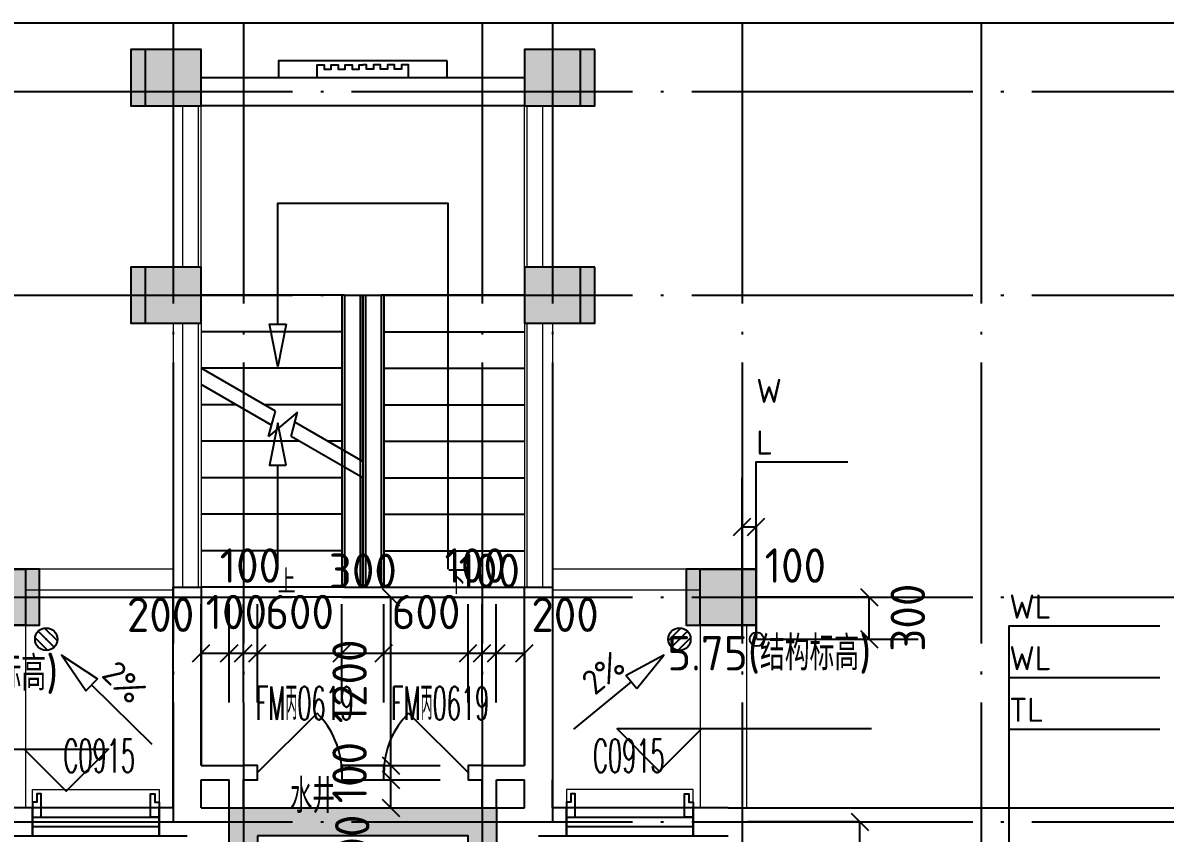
# Model space of a CAD drawing. Header units: millimetres. Extents: x -133666 to 880576, y -269375 to 86941.
# Drawn here: x -49374 to -41246, y -106671 to -100900 of the extents above; entities that cross this region are included whole.
import ezdxf
from ezdxf.enums import TextEntityAlignment as Align

# ---------------------------------------------------------------- set-up
doc = ezdxf.new("R2010")
doc.units = ezdxf.units.MM
doc.header["$LTSCALE"] = 1000
doc.linetypes.add('DASH', pattern=[0.35, 0.25, -0.1])
doc.linetypes.add('DOTE', pattern=[2.42, 2, -0.2, 0.02, -0.2])
doc.layers.get('0').update_dxf_attribs({"linetype": 'CONTINUOUS'})
doc.layers.add('0看线', color=9, linetype='CONTINUOUS', lineweight=0)
for name, color, linetype in [('0铝板', 34, 'CONTINUOUS'), ('0门窗套', 47, 'CONTINUOUS'), ('AXIS_轴线_A', 1, 'DOTE'), ('COLU_柱墙_A', 2, 'CONTINUOUS'), ('DIM_标注_A', 3, 'CONTINUOUS'), ('DIM_标高_A', 3, 'CONTINUOUS'), ('DIM_符号_A', 3, 'CONTINUOUS'), ('EQU_厨卫设备_A', 6, 'CONTINUOUS'), ('HATCH_通用填充_A', 251, 'CONTINUOUS'), ('M门窗标号', 1, 'CONTINUOUS'), ('PUB_DIM', 3, 'CONTINUOUS'), ('STAIR_楼电梯_A', 9, 'CONTINUOUS'), ('TEXT_房间名称_A', 6, 'CONTINUOUS'), ('VPIPE-雨水', 4, 'DASH'), ('WALL_填充墙_A', 2, 'CONTINUOUS'), ('WIN_门窗_A', 4, 'CONTINUOUS')]:
    doc.layers.add(name, color=color, linetype=linetype)
doc.styles.add('_TCH_DIM', font='SIMPLEX.shx', dxfattribs={"width": 0.7, "bigfont": 'GBCBIG.shx'})
doc.styles.add('_中哲汉字字母', font='ZZ中哲字母', dxfattribs={"width": 0.7, "bigfont": 'ZZ中哲汉字'})
doc.styles.add('CADReader_TextStyle', font='tssdeng.shx', dxfattribs={"height": 0.2, "bigfont": 'gbcbig.shx'})

# ---------------------------------------------------------------- blocks, each defined once
blk = doc.blocks.new('mct-tl')
at = {"layer": '0门窗套'}
blk.add_lwpolyline([(60, 0), (60, -166.7), (30, -166.7), (30, -106.7), (0, -106.7), (0, 0), (60, 0)], dxfattribs=at)
blk = doc.blocks.new('hgjjujsg')
at = {"layer": '0看线'}
for points in [[(5580, -396.7), (5580, -200), (6480, -200), (6480, -396.7)], [(10280, -396.7), (10280, -200), (9380, -200), (9380, -396.7)]]:
    blk.add_lwpolyline(points, dxfattribs=at)
at = {"layer": '0门窗套', "xscale": -1, "rotation": 180}
for p in [(5580, -396.7), (9380, -396.7)]:
    blk.add_blockref('mct-tl', p, dxfattribs=at)
at = {"layer": '0门窗套', "rotation": 180}
for p in [(6480, -396.7), (10280, -396.7)]:
    blk.add_blockref('mct-tl', p, dxfattribs=at)
blk = doc.blocks.new('tgueuiisyeuuw')
at = {"layer": 'HATCH_通用填充_A'}
h = blk.add_hatch(color=256, dxfattribs=at)
h.dxf.hatch_style = 1
h.paths.add_polyline_path([(2740, -1590), (2740, -1990), (3140, -1990), (3140, -1590)])
at = {"layer": '0看线'}
for p, q in [((240, -1590), (240, -440)), ((310, -1590), (310, -440)), ((420, -1590), (420, -440)), ((440, -1590), (440, -440)), ((2740, -1590), (2740, -440)), ((2760, -1590), (2760, -440)), ((2870, -1590), (2870, -440)), ((2940, -1590), (2940, -440)), ((240, -1990), (240, -3870)), ((310, -3870), (310, -1990)), ((420, -3870), (420, -1990)), ((440, -1990), (440, -3870)), ((2740, -1990), (2740, -3870)), ((2760, -3870), (2760, -1990)), ((2870, -3870), (2870, -1990)), ((2940, -1990), (2940, -3870)), ((-810, -3740), (240, -3740)), ((2940, -3740), (3990, -3740)), ((-810, -3890), (240, -3890)), ((2940, -3890), (3990, -3890))]:
    blk.add_line(p, q, dxfattribs=at)
for points in [[(-1140, -4140), (-1140, -5440)], [(-810, -4140), (-810, -5440)], [(3990, -4140), (3990, -5440)], [(4320, -4140), (4320, -5440)]]:
    blk.add_lwpolyline(points, dxfattribs=at)
at = {"layer": '0铝板'}
for points in [[(990, -120), (2190, -120), (2190, -240), (990, -240), (990, -120)], [(1265, -240), (1265, -150), (1315, -150), (1315, -180), (1365, -180), (1365, -150), (1415, -150), (1415, -180), (1465, -180), (1465, -150), (1515, -150), (1515, -180), (1565, -180), (1565, -150), (1590, -150)], [(1915, -240), (1915, -150), (1865, -150), (1865, -180), (1815, -180), (1815, -150), (1765, -150), (1765, -180), (1715, -180), (1715, -150), (1665, -150), (1665, -180), (1615, -180), (1615, -150), (1590, -150)]]:
    blk.add_lwpolyline(points, dxfattribs=at)
at = {"layer": 'COLU_柱墙_A', "linetype": 'Continuous'}
for points in [[(440, -40), (440, -440), (40, -440), (40, -40), (440, -40)], [(3140, -40), (3140, -440), (2740, -440), (2740, -40), (3140, -40)], [(440, -1590), (440, -1990), (40, -1990), (40, -1590), (440, -1590)], [(3140, -1590), (3140, -1990), (2740, -1990), (2740, -1590), (3140, -1590)], [(-810, -4140), (-810, -3740), (-1210, -3740), (-1210, -4140), (-810, -4140)], [(4390, -4140), (4390, -3740), (3990, -3740), (3990, -4140), (4390, -4140)]]:
    blk.add_lwpolyline(points, dxfattribs=at)
at = {"layer": 'STAIR_楼电梯_A'}
for p, q in [((440, -1790), (1460, -1790)), ((1460, -1790), (500, -1790)), ((1440, -1790), (1440, -3870)), ((1460, -1790), (1460, -3870)), ((1720, -1790), (1460, -1790)), ((1570, -1790), (1570, -3870)), ((1610, -1790), (1570, -1790)), ((1590, -2974.2), (1590, -1790)), ((1590, -1790), (1590, -3870)), ((1590, -2974.2), (1590, -1790)), ((1590, -1790), (1590, -2974.2)), ((1590, -1790), (1590, -3870)), ((1610, -1790), (1610, -3870)), ((1720, -1790), (2740, -1790)), ((1720, -1790), (1720, -3870)), ((1730, -1790), (2680, -1790)), ((1740, -1790), (1740, -3870)), ((1440, -2050), (440, -2050)), ((1740, -2050), (2740, -2050)), ((1440, -2310), (440, -2310)), ((1740, -2310), (2740, -2310)), ((2212.1, -2615.1), (2740, -2310.3)), ((2238.9, -2715.1), (2740, -2425.8)), ((1440, -2570), (440, -2570)), ((1740, -2570), (2290.2, -2570)), ((2490.2, -2570), (2740, -2570)), ((2100.6, -2794.9), (2054.4, -2622.6)), ((2054.4, -2622.6), (2260.5, -2795.5)), ((2260.5, -2795.5), (2212.1, -2615.1)), ((1590, -2974.2), (2073.8, -2694.9)), ((1440, -2830), (440, -2830)), ((1590, -3089.7), (2100.6, -2794.9)), ((1740, -2830), (1839.8, -2830)), ((2039.8, -2830), (2740, -2830)), ((1440, -3090), (440, -3090)), ((1590, -3870), (1590, -3089.7)), ((1590, -3870), (1590, -3089.7)), ((1590, -3089.7), (1590, -3870)), ((1740, -3090), (2740, -3090)), ((1440, -3350), (440, -3350)), ((1740, -3350), (2740, -3350)), ((1440, -3610), (440, -3610)), ((1740, -3610), (2740, -3610)), ((1460, -3870), (440, -3870)), ((1720, -3870), (1460, -3870)), ((1720, -3870), (2740, -3870))]:
    blk.add_line(p, q, dxfattribs=at)
at = {"layer": 'WALL_填充墙_A', "linetype": 'Continuous'}
blk.add_lwpolyline([(2740, -440), (2740, -240), (440, -240), (440, -440), (2740, -440)], dxfattribs=at)
blk = doc.blocks.new('h54j54j45j4m')
at = {"layer": 'TEXT_房间名称_A', "style": '_中哲汉字字母', "width": 0.7}
blk.add_text('水井', height=240, dxfattribs=at).set_placement((-286658.8, 324364.1))
blk = doc.blocks.new('554y54y')
at = {"layer": 'M门窗标号', "style": '_TCH_DIM', "width": 0.494118}
for s, p in [('FM丙0619', (-286902.8, 325026.1)), ('FM丙0619', (-285940.3, 325026.1)), ('C0915', (-288270.4, 324652.5)), ('C0915', (-284501.9, 324652.5))]:
    blk.add_text(s, height=238, dxfattribs=at).set_placement(p)
blk = doc.blocks.new('A$C2E3860E6')
at = {"layer": 'HATCH_通用填充_A'}
h = blk.add_hatch(color=256, dxfattribs=at)
h.dxf.hatch_style = 1
h.paths.add_polyline_path([(39600, 200), (40000, 200), (40000, 0), (39400, 0), (39400, 850), (39600, 850)])
h.paths.add_polyline_path([(46600, 200), (46200, 200), (46200, 0), (46800, 0), (46800, 850), (46600, 850)])
h.paths.add_polyline_path([(22400, 200), (22800, 200), (22800, 0), (22200, 0), (22200, 850), (22400, 850)])
h.paths.add_polyline_path([(29400, 200), (29000, 200), (29000, 0), (29600, 0), (29600, 850), (29400, 850)])
h.paths.add_polyline_path([(41950, 15750), (41450, 15750), (41450, 15350), (41950, 15350)])
h.paths.add_polyline_path([(44750, 15750), (44250, 15750), (44250, 15350), (44750, 15350)])
h.paths.add_polyline_path([(38600, 9900), (38600, 10750), (38800, 10750), (38800, 9900)])
h.paths.add_polyline_path([(47600, 9900), (47600, 10750), (47400, 10750), (47400, 9900)])
h.paths.add_polyline_path([(41950, 17300), (41450, 17300), (41450, 16900), (41950, 16900)])
h.paths.add_polyline_path([(44750, 17300), (44250, 17300), (44250, 16900), (44750, 16900)])
h.paths.add_polyline_path([(40800, 13600), (40300, 13600), (40300, 13200), (40800, 13200)])
h.paths.add_polyline_path([(45900, 13600), (45400, 13600), (45400, 13200), (45900, 13200)])
h.paths.add_polyline_path([(35700, 11700), (35700, 11200), (35500, 11200), (35500, 11900), (36350, 11900), (36350, 11700)])
h.paths.add_polyline_path([(34600, 9900), (34600, 8450), (34400, 8450), (34400, 10100), (34600, 10100)])
h.paths.add_polyline_path([(35150, 5900), (34600, 5900), (34600, 6550), (34400, 6550), (34400, 5700), (35150, 5700)])
h.paths.add_polyline_path([(43200, 5900), (43000, 5900), (43000, 5050), (43200, 5050)])
h.paths.add_polyline_path([(43850, 11700), (43850, 11300), (44050, 11300), (44050, 11900), (42150, 11900), (42150, 9900), (44050, 9900), (44050, 10500), (43850, 10500), (43850, 10100), (42350, 10100), (42350, 11700)])
h.paths.add_polyline_path([(50500, 11700), (50500, 11200), (50700, 11200), (50700, 11900), (49850, 11900), (49850, 11700)])
h.paths.add_polyline_path([(51600, 9900), (51600, 8450), (51800, 8450), (51800, 10100), (51600, 10100)])
h.paths.add_polyline_path([(51050, 5900), (51600, 5900), (51600, 6550), (51800, 6550), (51800, 5700), (51050, 5700)])
h.paths.add_polyline_path([(24750, 15750), (24250, 15750), (24250, 15350), (24750, 15350)])
h.paths.add_polyline_path([(27550, 15750), (27050, 15750), (27050, 15350), (27550, 15350)])
h.paths.add_polyline_path([(21400, 9900), (21400, 10750), (21600, 10750), (21600, 9900)])
h.paths.add_polyline_path([(30400, 9900), (30400, 10750), (30200, 10750), (30200, 9900)])
h.paths.add_polyline_path([(24750, 17300), (24250, 17300), (24250, 16900), (24750, 16900)])
h.paths.add_polyline_path([(27550, 17300), (27050, 17300), (27050, 16900), (27550, 16900)])
h.paths.add_polyline_path([(23600, 13600), (23100, 13600), (23100, 13200), (23600, 13200)])
h.paths.add_polyline_path([(28700, 13600), (28200, 13600), (28200, 13200), (28700, 13200)])
h.paths.add_polyline_path([(18500, 11700), (18500, 11200), (18300, 11200), (18300, 11900), (19150, 11900), (19150, 11700)])
h.paths.add_polyline_path([(17400, 9900), (17400, 8450), (17200, 8450), (17200, 10100), (17400, 10100)], flags=17)
h.paths.add_polyline_path([(17950, 5900), (17400, 5900), (17400, 6550), (17200, 6550), (17200, 5700), (17950, 5700)])
h.paths.add_polyline_path([(26000, 5900), (25800, 5900), (25800, 5050), (26000, 5050)])
h.paths.add_polyline_path([(25150, 11700), (25150, 11300), (24950, 11300), (24950, 11900), (26850, 11900), (26850, 9900), (24950, 9900), (24950, 10500), (25150, 10500), (25150, 10100), (26650, 10100), (26650, 11700)])
h.paths.add_polyline_path([(33300, 11700), (33300, 11200), (33500, 11200), (33500, 11900), (32650, 11900), (32650, 11700)])
h.paths.add_polyline_path([(34400, 9900), (34400, 8450), (34600, 8450), (34600, 10100), (34400, 10100)])
h.paths.add_polyline_path([(33850, 5900), (34400, 5900), (34400, 6550), (34600, 6550), (34600, 5700), (33850, 5700)])
h.paths.add_polyline_path([(9850, 15750), (10350, 15750), (10350, 15350), (9850, 15350)])
h.paths.add_polyline_path([(7050, 15750), (7550, 15750), (7550, 15350), (7050, 15350)])
h.paths.add_polyline_path([(13200, 9900), (13200, 10750), (13000, 10750), (13000, 9900)])
h.paths.add_polyline_path([(4200, 9900), (4200, 10750), (4400, 10750), (4400, 9900)])
h.paths.add_polyline_path([(9850, 17300), (10350, 17300), (10350, 16900), (9850, 16900)])
h.paths.add_polyline_path([(7050, 17300), (7550, 17300), (7550, 16900), (7050, 16900)])
h.paths.add_polyline_path([(11000, 13600), (11500, 13600), (11500, 13200), (11000, 13200)])
h.paths.add_polyline_path([(5900, 13600), (6400, 13600), (6400, 13200), (5900, 13200)])
h.paths.add_polyline_path([(16100, 11700), (16100, 11200), (16300, 11200), (16300, 11900), (15450, 11900), (15450, 11700)])
h.paths.add_polyline_path([(5200, 200), (5600, 200), (5600, 0), (5000, 0), (5000, 850), (5200, 850)])
h.paths.add_polyline_path([(17200, 9900), (17200, 8450), (17400, 8450), (17400, 10100), (17200, 10100)])
h.paths.add_polyline_path([(16650, 5900), (17200, 5900), (17200, 6550), (17400, 6550), (17400, 5700), (16650, 5700)])
h.paths.add_polyline_path([(12200, 200), (11800, 200), (11800, 0), (12400, 0), (12400, 850), (12200, 850)])
h.paths.add_polyline_path([(8600, 5900), (8800, 5900), (8800, 5050), (8600, 5050)])
h.paths.add_polyline_path([(9450, 11700), (9450, 11300), (9650, 11300), (9650, 11900), (7750, 11900), (7750, 9900), (9650, 9900), (9650, 10500), (9450, 10500), (9450, 10100), (7950, 10100), (7950, 11700)])
h.paths.add_polyline_path([(1300, 11700), (1300, 11200), (1100, 11200), (1100, 11900), (1950, 11900), (1950, 11700)])
h.paths.add_polyline_path([(200, 9900), (200, 8450), (0, 8450), (0, 10100), (200, 10100)])
h.paths.add_polyline_path([(750, 5900), (200, 5900), (200, 6550), (0, 6550), (0, 5700), (750, 5700)])
edge = h.paths.add_edge_path()
edge.add_line((38750, 5900), (38750, 5700))
edge.add_line((38750, 5700), (39400, 5700))
edge.add_line((39400, 5700), (39400, 5200))
edge.add_line((39400, 5200), (39600, 5200))
edge.add_line((39600, 5200), (39600, 5900))
edge.add_line((39600, 5900), (38750, 5900))
edge.add_line((47450, 5900), (47450, 5700))
edge.add_line((47450, 5700), (46800, 5700))
edge.add_line((46800, 5700), (46800, 5200))
edge.add_line((46800, 5200), (46600, 5200))
edge.add_line((46600, 5200), (46600, 5900))
edge.add_line((46600, 5900), (47450, 5900))
edge.add_line((21550, 5900), (21550, 5700))
edge.add_line((21550, 5700), (22200, 5700))
edge.add_line((22200, 5700), (22200, 5200))
edge.add_line((22200, 5200), (22400, 5200))
edge.add_line((22400, 5200), (22400, 5900))
edge.add_line((22400, 5900), (21550, 5900))
edge.add_line((30250, 5900), (30250, 5700))
edge.add_line((30250, 5700), (29600, 5700))
edge.add_line((29600, 5700), (29600, 5200))
edge.add_line((29600, 5200), (29400, 5200))
edge.add_line((29400, 5200), (29400, 5900))
edge.add_line((29400, 5900), (30250, 5900))
edge.add_line((13050, 5900), (13050, 5700))
edge.add_line((13050, 5700), (12400, 5700))
edge.add_line((12400, 5700), (12400, 5200))
edge.add_line((12400, 5200), (12200, 5200))
edge.add_line((12200, 5200), (12200, 5900))
edge.add_line((12200, 5900), (13050, 5900))
edge.add_line((4350, 5900), (4350, 5700))
edge.add_line((4350, 5700), (5000, 5700))
edge.add_line((5000, 5700), (5000, 5200))
edge.add_line((5000, 5200), (5200, 5200))
edge.add_line((5200, 5200), (5200, 5900))
edge.add_line((5200, 5900), (4350, 5900))
at = {"layer": 'COLU_柱墙_A'}
for points in [[(24750, 17300), (24250, 17300), (24250, 16900), (24750, 16900)], [(27550, 17300), (27050, 17300), (27050, 16900), (27550, 16900)], [(24750, 15750), (24250, 15750), (24250, 15350), (24750, 15350)], [(27550, 15750), (27050, 15750), (27050, 15350), (27550, 15350)], [(28700, 13600), (28200, 13600), (28200, 13200), (28700, 13200)]]:
    blk.add_lwpolyline(points, close=True, dxfattribs=at)
at = {"layer": 'COLU_柱墙_A', "elevation": 0}
blk.add_lwpolyline([(23600, 13600), (23100, 13600), (23100, 13200), (23600, 13200)], close=True, dxfattribs=at)
at = {"layer": 'COLU_柱墙_A'}
blk.add_lwpolyline([(25150, 11700), (25150, 11300), (24950, 11300), (24950, 11900), (26850, 11900), (26850, 9900), (24950, 9900), (24950, 10500), (25150, 10500), (25150, 10100), (26650, 10100), (26650, 11700), (25150, 11700)], dxfattribs=at)
blk = doc.blocks.new('J54J6K6K')
at = {"layer": 'DIM_标注_A', "linetype": 'Continuous'}
for points in [[(-283440.3, 326051), (-283440.3, 326751)], [(-283340.6, 326051), (-283340.6, 326751)], [(-283502.2, 326339.2), (-283378.4, 326462.9)], [(-283402.5, 326339.2), (-283278.8, 326462.9)], [(-283440.3, 325601), (-283440.3, 326401), (-283340.6, 326401), (-283340.6, 325601)], [(-286002.2, 325962.9), (-285878.4, 325839.2)], [(-282599.5, 325962.9), (-282475.8, 325839.2)], [(-286740.3, 324401), (-285940.3, 324401), (-285940.3, 325901), (-286740.3, 325901)], [(-286290.3, 325901), (-285590.3, 325901)], [(-283337.6, 325601), (-282537.6, 325601), (-282537.6, 325901), (-283337.6, 325901)], [(-282887.6, 325901), (-282187.6, 325901)], [(-287290.3, 325151), (-287290.3, 325851)], [(-287090.3, 325151), (-287090.3, 325851)], [(-286990.3, 325151), (-286990.3, 325851)], [(-286890.3, 325151), (-286890.3, 325851)], [(-286290.3, 325151), (-286290.3, 325851)], [(-285990.3, 325151), (-285990.3, 325851)], [(-285390.3, 325151), (-285390.3, 325851)], [(-285290.3, 325151), (-285290.3, 325851)], [(-285190.3, 325151), (-285190.3, 325851)], [(-284990.3, 325151), (-284990.3, 325851)], [(-282599.5, 325662.9), (-282475.8, 325539.2)], [(-287352.2, 325439.2), (-287228.4, 325562.9)], [(-287152.2, 325439.2), (-287028.4, 325562.9)], [(-287052.2, 325439.2), (-286928.4, 325562.9)], [(-286952.2, 325439.2), (-286828.4, 325562.9)], [(-286352.2, 325439.2), (-286228.4, 325562.9)], [(-286052.2, 325439.2), (-285928.4, 325562.9)], [(-285452.2, 325439.2), (-285328.4, 325562.9)], [(-285352.2, 325439.2), (-285228.4, 325562.9)], [(-285252.2, 325439.2), (-285128.4, 325562.9)], [(-285052.2, 325439.2), (-284928.4, 325562.9)], [(-282887.6, 325601), (-282187.6, 325601)], [(-287290.3, 324701), (-287290.3, 325501), (-284990.3, 325501), (-284990.3, 324701)], [(-286002.2, 324762.9), (-285878.4, 324639.2)], [(-286290.3, 324701), (-285590.3, 324701)], [(-286002.2, 324662.9), (-285878.4, 324539.2)], [(-286290.3, 324601), (-285590.3, 324601)], [(-286290.3, 324401), (-285590.3, 324401)], [(-286002.2, 324462.9), (-285878.4, 324339.2)]]:
    blk.add_lwpolyline(points, dxfattribs=at)
at = {"layer": 'DIM_标高_A', "linetype": 'Continuous'}
for points in [[(-282521.3, 324962.8), (-284330.4, 324962.8), (-284030.4, 324662.8), (-283730.4, 324962.8)], [(-289759.2, 324819.3), (-287950.2, 324819.3), (-288250.2, 324519.3), (-288550.2, 324819.3)]]:
    blk.add_lwpolyline(points, dxfattribs=at)
at = {"layer": 'DIM_符号_A', "linetype": 'Continuous'}
for points in [[(-283340.6, 325601), (-283340.6, 326865.1), (-282689.2, 326865.1)], [(-281540.8, 323773.6), (-281540.8, 325696.6), (-280469.8, 325696.6)], [(-288027.6, 325319.5), (-288111.9, 325234.1), (-288283.2, 325487.6), (-288027.6, 325319.5)], [(-284190.8, 325250.6), (-283997.3, 325487.6), (-284267.1, 325343.3), (-284190.8, 325250.6)], [(-284638.3, 324960.1), (-284229, 325296.9)], [(-281540.8, 325329.1), (-280469.8, 325329.1)], [(-288069.8, 325276.8), (-287642.2, 324854.6)], [(-281540.8, 324961.6), (-280469.8, 324961.6)]]:
    blk.add_lwpolyline(points, dxfattribs=at)
at = {"layer": 'PUB_DIM', "linetype": 'Continuous'}
for points in [[(-282665.2, 324362.9), (-282541.4, 324239.2)], [(-283403.3, 321521), (-282603.3, 321521), (-282603.3, 324301), (-283403.3, 324301)], [(-282953.3, 324301), (-282253.3, 324301)]]:
    blk.add_lwpolyline(points, dxfattribs=at)
at = {"layer": 'DIM_标注_A', "color": 7, "style": 'CADReader_TextStyle'}
for s, rotation, p in [('100', 360.00001, (-286940.3, 326126)), ('300', 360.00001, (-286140.3, 326089)), ('100', 360.00001, (-285340.3, 326126)), ('100', 360.00001, (-285240.3, 326089)), ('100', 360.00001, (-283062.6, 326126)), ('300', 90, (-282262.6, 325754.6)), ('200', 360.00001, (-287579.3, 325776)), ('100', 360.00001, (-287040.3, 325795)), ('600', 360.00001, (-286590.3, 325795)), ('600', 360.00001, (-285690.3, 325795)), ('200', 360.00001, (-284701.3, 325776)), ('1200', 90, (-286234.3, 325301)), ('100', 90, (-286234.3, 324651)), ('200', 90, (-286215.3, 324112))]:
    blk.add_text(s, height=245, rotation=rotation, dxfattribs=at).set_placement(p, align=Align.MIDDLE)
at = {"layer": 'DIM_标高_A', "color": 7, "style": 'CADReader_TextStyle'}
blk.add_text('5.75(结构标高)', height=245, dxfattribs=at).set_placement((-282521.3, 325624.3), align=Align.TOP_RIGHT)
blk.add_text('5.75(结构标高)', height=245, dxfattribs=at).set_placement((-289759.3, 325480.8), align=Align.TOP_LEFT)
at = {"layer": 'DIM_符号_A', "style": 'CADReader_TextStyle'}
for s, p in [('W', (-283340.6, 327232.6)), ('L', (-283340.6, 326865.1)), ('WL', (-281540.8, 325696.6)), ('WL', (-281540.8, 325329.1)), ('TL', (-281540.8, 324961.6))]:
    blk.add_text(s, height=171.5, dxfattribs=at).set_placement(p, align=Align.BOTTOM_LEFT)
at = {"layer": 'DIM_符号_A', "color": 7, "style": 'CADReader_TextStyle'}
for rotation, p in [(39.45209, (-284429, 325359)), (-44.64022, (-287839.8, 325295.6))]:
    blk.add_text('2%%%', height=175, rotation=rotation, dxfattribs=at).set_placement(p, align=Align.MIDDLE)

msp = doc.modelspace()

# ---------------------------------------------------------------- linework, layer by layer
msp.add_lwpolyline([(-20255, -119189.6), (-73655, -119189.6), (-73655, -100899.6), (-20255, -100899.6)], close=True)
at = {"layer": 'AXIS_轴线_A', "linetype": 'DOTE'}
for p, q in [((-48305, -100899.6), (-48305, -106589.6)), ((-47805, -100899.6), (-47805, -108389.6)), ((-46105, -100899.6), (-46105, -108389.6)), ((-45605, -100899.6), (-45605, -106589.6)), ((-44255, -100899.6), (-44255, -108389.6)), ((-42555, -100899.6), (-42555, -108389.6)), ((-73655, -101389.6), (-20255, -101389.6)), ((-73655, -102839.6), (-20255, -102839.6)), ((-73655, -104989.6), (-20255, -104989.6)), ((-73655, -106589.6), (-20255, -106589.6))]:
    msp.add_line(p, q, dxfattribs=at)
at = {"layer": 'DIM_符号_A', "linetype": 'Continuous'}
for points in [[(-47560, -103046.6), (-47560, -102184.1), (-46350, -102184.1), (-46350, -104789.6)], [(-47500, -103046.6), (-47560, -103346.6), (-47620, -103046.6), (-47500, -103046.6)], [(-47500, -104049.6), (-47560, -103749.6), (-47620, -104049.6), (-47500, -104049.6)], [(-47560, -104789.6), (-47560, -104049.6)]]:
    msp.add_lwpolyline(points, dxfattribs=at)
at = {"layer": 'EQU_厨卫设备_A'}
for p, q in [((-49151.1, -105346.2), (-49264.3, -105233.1)), ((-49128.5, -105300.9), (-49219, -105210.4)), ((-44781.6, -105300.9), (-44691.1, -105210.4)), ((-44759, -105346.2), (-44645.8, -105233.1)), ((-49196.4, -105368.8), (-49286.9, -105278.3)), ((-44713.7, -105368.8), (-44623.2, -105278.3))]:
    msp.add_line(p, q, dxfattribs=at)
for centre in [(-49207.7, -105289.6), (-44702.4, -105289.6)]:
    msp.add_circle(centre, 80, dxfattribs=at)
for p in [(-49207.7, -105289.6), (-44702.4, -105289.6)]:
    msp.add_point(p, dxfattribs=at)
at = {"layer": 'VPIPE-雨水', "linetype": 'Continuous'}
msp.add_circle((-44152.4, -105289.6, 0), 50, dxfattribs=at)
at = {"layer": 'WALL_填充墙_A', "linetype": 'Continuous'}
for points in [[(-48305, -106289.6), (-48305, -104919.6), (-48105, -104919.6), (-48105, -106189.6)], [(-45805, -106189.6), (-45805, -104919.6), (-45605, -104919.6), (-45605, -106289.6)], [(-48105, -106189.6), (-47805, -106189.6)], [(-47805, -106289.6), (-47705, -106289.6), (-47705, -106189.6), (-47805, -106189.6)], [(-46805, -106289.6), (-46805, -106189.6), (-47105, -106189.6), (-47105, -106289.6), (-46805, -106289.6)], [(-46105, -106189.6), (-46205, -106189.6), (-46205, -106289.6), (-46105, -106289.6)], [(-46105, -106189.6), (-45805, -106189.6)], [(-48305, -106489.6), (-48305, -106289.6)], [(-48105, -106489.6), (-48105, -106289.6)], [(-48105, -106289.6), (-47905, -106289.6)], [(-47905, -106489.6), (-47905, -106289.6)], [(-47805, -106489.6), (-47805, -106289.6)], [(-46105, -106489.6), (-46105, -106289.6)], [(-46005, -106289.6), (-45805, -106289.6)], [(-46005, -106489.6), (-46005, -106289.6)], [(-45805, -106489.6), (-45805, -106289.6)], [(-45605, -106489.6), (-45605, -106289.6)], [(-49555, -106689.6), (-49305, -106689.6), (-49305, -106489.6), (-49555, -106489.6)], [(-48305, -106489.6), (-48405, -106489.6), (-48405, -106689.6), (-48205, -106689.6)], [(-48105, -106489.6), (-47905, -106489.6)], [(-47805, -106489.6), (-46105, -106489.6)], [(-46005, -106489.6), (-45805, -106489.6)], [(-45705, -106689.6), (-45505, -106689.6), (-45505, -106489.6), (-45605, -106489.6)], [(-44355, -106489.6), (-44605, -106489.6), (-44605, -106689.6), (-44355, -106689.6)], [(-44355, -106489.6), (-42555, -106489.6)], [(-42555, -106489.6), (-39355, -106489.6)]]:
    msp.add_lwpolyline(points, dxfattribs=at)
at = {"layer": 'WIN_门窗_A', "linetype": 'Continuous'}
for points in [[(-47705, -106239.6), (-47280.8, -105815.4)], [(-46629.3, -105815.4), (-46205, -106239.6)], [(-48405, -106689.6), (-48405, -106489.6), (-49305, -106489.6), (-49305, -106689.6), (-48405, -106689.6)], [(-49305, -106556.3), (-48405, -106556.3)], [(-44605, -106689.6), (-44605, -106489.6), (-45505, -106489.6), (-45505, -106689.6), (-44605, -106689.6)], [(-45505, -106556.3), (-44605, -106556.3)], [(-49305, -106623), (-48405, -106623)], [(-45505, -106623), (-44605, -106623)]]:
    msp.add_lwpolyline(points, dxfattribs=at)
for centre, start, end in [((-47705, -106239.6), 360, 45), ((-46205, -106239.6), 135, 180)]:
    msp.add_arc(centre, 600, start, end, dxfattribs=at)

# ---------------------------------------------------------------- block references
at = {"xscale": -1}
for name, p in [('tgueuiisyeuuw', (-45365, -101049.6)), ('hgjjujsg', (-39025, -106159.6))]:
    msp.add_blockref(name, p, dxfattribs=at)
at = {"layer": 'DIM_标注_A'}
msp.add_blockref('J54J6K6K', (239185.2, -430890.6), dxfattribs=at)
at = {"layer": 'HATCH_通用填充_A'}
msp.add_blockref('A$C2E3860E6', (-72855, -118389.6), dxfattribs=at)
at = {"layer": 'M门窗标号'}
msp.add_blockref('554y54y', (239185.2, -430890.6), dxfattribs=at)
at = {"layer": 'TEXT_房间名称_A'}
msp.add_blockref('h54j54j45j4m', (239185.2, -430890.6), dxfattribs=at)

# ---------------------------------------------------------------- texts
at = {"layer": 'DIM_符号_A', "color": 7, "style": 'CADReader_TextStyle'}
for s, p in [('上', (-47560, -104791.4)), ('下', (-46350, -104791.4))]:
    msp.add_text(s, height=175, dxfattribs=at).set_placement(p, align=Align.TOP_LEFT)

doc.saveas('drawing.dxf')
